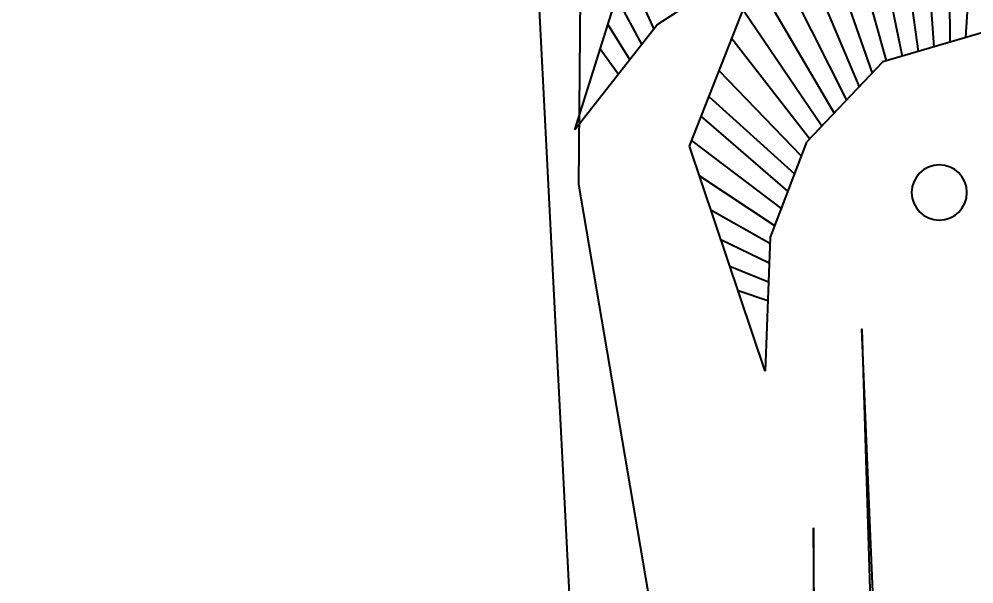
# Model space of a CAD drawing. Header units: inches. Extents: x 452443 to 881249, y 975131 to 1198310.
# Drawn here: x 480813.1 to 481174.2, y 1036793.4 to 1037007.2 of the extents above; entities that cross this region are included whole.
import ezdxf

# ---------------------------------------------------------------- set-up
doc = ezdxf.new("R2010")
doc.units = ezdxf.units.IN
doc.header["$LTSCALE"] = 3.5
doc.header["$MEASUREMENT"] = 0
doc.layers.add('thuocdo', color=3, linetype='Continuous')
doc.layers.add('TREE1', color=84, linetype='Continuous')
doc.styles.add('romand', font='romand.shx')
doc.dimstyles.new('TL100', dxfattribs={"dimscale": 100, "dimtxt": 2.5, "dimasz": 2, "dimexe": 2, "dimexo": 1, "dimgap": 1, "dimtad": 1, "dimdec": 0, "dimzin": 0, "dimdsep": 46, "dimtxsty": 'romand', "dimblk": 'ARCHTICK', "dimcen": 2, "dimdle": 2, "dimclrd": 256, "dimclre": 256, "dimclrt": 7, "dimadec": 0, "dimazin": 0, "dimtfac": 0.004, "dimtdec": 0, "dimtmove": 2, "dimatfit": 3, "dimfxl": 1, "dimtolj": 1, "dimtzin": 0, "dimlwd": 20, "dimlwe": 20, "dimarcsym": 1})

# ---------------------------------------------------------------- blocks, each defined once
blk = doc.blocks.new('ELE_TR10')
for p, q in [((2820.3, 4060), (2756.6, 10459.3)), ((2835.6, 4272.1), (2559.3, 5150.3)), ((1383.9, 5045.9), (1381.2, 4612.5)), ((1476.7, 5072.4), (1442.4, 4594.6)), ((1570.6, 5061.8), (1503.6, 4576.7)), ((1664.2, 5039.7), (1565.4, 4558.7)), ((1296.4, 5020.8), (1319.5, 4630.5)), ((1759.3, 5017.3), (1628.2, 4540.3)), ((1856.5, 4994.4), (1682.6, 4492.2)), ((1956.9, 4970.8), (1732.8, 4439.3)), ((2061.3, 4946.2), (1781.6, 4387.9)), ((2389.9, 4208.8), (2104.8, 4936)), ((2183.2, 4896.6), (2514.2, 4681.6)), ((2637.3, 4902.5), (2528.9, 4663)), ((2134.9, 4859.1), (1829.4, 4337.5)), ((2979.6, 4855.9), (2852.2, 2372.6)), ((2673.8, 4786.3), (2575.9, 4603)), ((2182.1, 4738.7), (1876.7, 4287.7)), ((2514.2, 4681.6), (2835.6, 4272.1)), ((2706.7, 4681.8), (2621.6, 4544.8)), ((1247, 4651.7), (1640.3, 4536.8)), ((2226.1, 4626.7), (1923.9, 4238)), ((2736.7, 4586.4), (2666.2, 4488)), ((1640.3, 4536.8), (1936.5, 4224.7)), ((2276.4, 4502.7), (1956.9, 4171.6)), ((2315.8, 4402.2), (1983.7, 4101.7)), ((2344.8, 4324), (2009.8, 4033.9)), ((1936.5, 4224.7), (2077.9, 3856.2)), ((2381.7, 4229.9), (2035.2, 3967.5)), ((2097.2, 3336), (2389.9, 4208.8)), ((2351.2, 4093.5), (2060.4, 3901.8)), ((2342.3, 1258.3), (2820.3, 4060)), ((2307.3, 3962.5), (2078.8, 3832.5)), ((2077.9, 3856.2), (2097.2, 3336)), ((2268.6, 3847), (2081.6, 3756.3)), ((2233.8, 3743.2), (2084.4, 3682.5)), ((2202, 3648.4), (2087, 3610.2)), ((1877.9, -329.1), (1909.8, 2727.3)), ((1909.8, 2727.3), (1909.8, -392.7))]:
    blk.add_line(p, q)
blk.add_lwpolyline([(1567.2, -250.6), (1644.6, 1643.7), (1722, 3499.4), (1605.9, -289.3)])
blk.add_circle((1421.7, 4029.2), 107.2)
blk = doc.blocks.new('_ArchTick')
at = {"color": 0, "linetype": 'ByBlock', "const_width": 0.15}
blk.add_lwpolyline([(-0.5, -0.5), (0.5, 0.5)], dxfattribs=at)
blk = doc.blocks.new('*D3112')
at = {"layer": 'DEFPOINTS', "color": 0}
for p in [(478801.65, 1037086.68), (482801.65, 1033781.97), (482801.65, 1033727.66)]:
    blk.add_point(p, dxfattribs=at)
at = {"layer": 'thuocdo', "lineweight": 20}
for p, q in [((478801.65, 1036986.68), (478801.65, 1033581.97)), ((482801.65, 1033827.66), (482801.65, 1033981.97)), ((478601.65, 1033781.97), (483001.65, 1033781.97))]:
    blk.add_line(p, q, dxfattribs=at)
at = {"layer": 'thuocdo', "lineweight": 20, "xscale": 200, "yscale": 200, "zscale": 200, "rotation": 180}
blk.add_blockref('_ArchTick', (478801.65, 1033781.97), dxfattribs=at)
at = {"layer": 'thuocdo', "lineweight": 20, "xscale": 200, "yscale": 200, "zscale": 200}
blk.add_blockref('_ArchTick', (482801.65, 1033781.97), dxfattribs=at)
at = {"layer": 'thuocdo', "color": 7, "insert": (480801.65, 1034006.97), "char_height": 250, "attachment_point": 5, "style": 'romand'}
blk.add_mtext('\\A1;4000', dxfattribs=at)

msp = doc.modelspace()

# ---------------------------------------------------------------- block references
at = {"layer": 'TREE1', "xscale": -0.09750000084750354, "yscale": 0.09750000084750354, "zscale": 0.09750000084750354}
msp.add_blockref('ELE_TR10', (481299.71, 1036548.69), dxfattribs=at)

# ---------------------------------------------------------------- dimensions: what is measured, and where the dimension line sits
at = {"layer": 'thuocdo'}
dim = msp.add_linear_dim(base=(482801.65, 1033781.97), p1=(478801.65, 1037086.68), p2=(482801.65, 1033727.66), dimstyle='TL100', override={"dimarcsym": 1}, dxfattribs=at)
dim.commit()
dim.dimension.update_dxf_attribs({"geometry": '*D3112', "text_midpoint": (480801.65, 1034006.97)})

doc.saveas('drawing.dxf')
